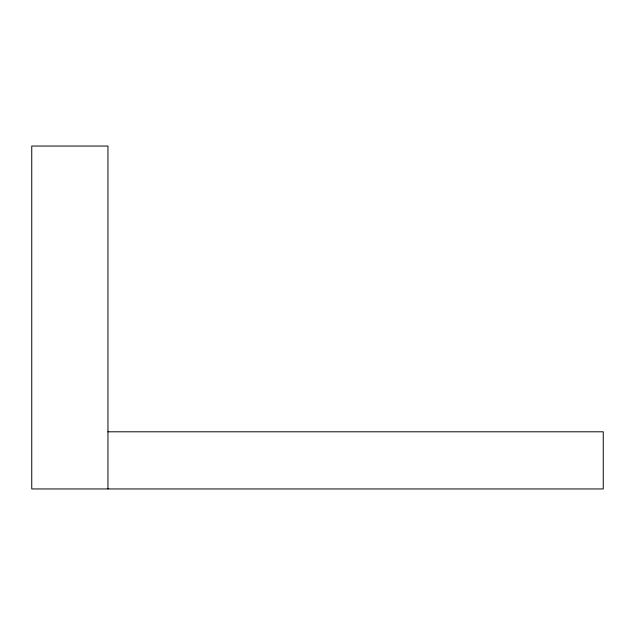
<?xml version="1.0" encoding="UTF-8"?>
<svg xmlns="http://www.w3.org/2000/svg" width="635" height="635" viewBox="0 0 635 635"><rect width="100%" height="100%" fill="white"/><g stroke="black" fill="none" stroke-linecap="round" stroke-linejoin="round"><path stroke-width="0.95" d="M107.95 431.8L603.25 431.8L603.25 488.95L31.75 488.95L31.75 146.05L107.95 146.05L107.95 488.95"/></g></svg>
